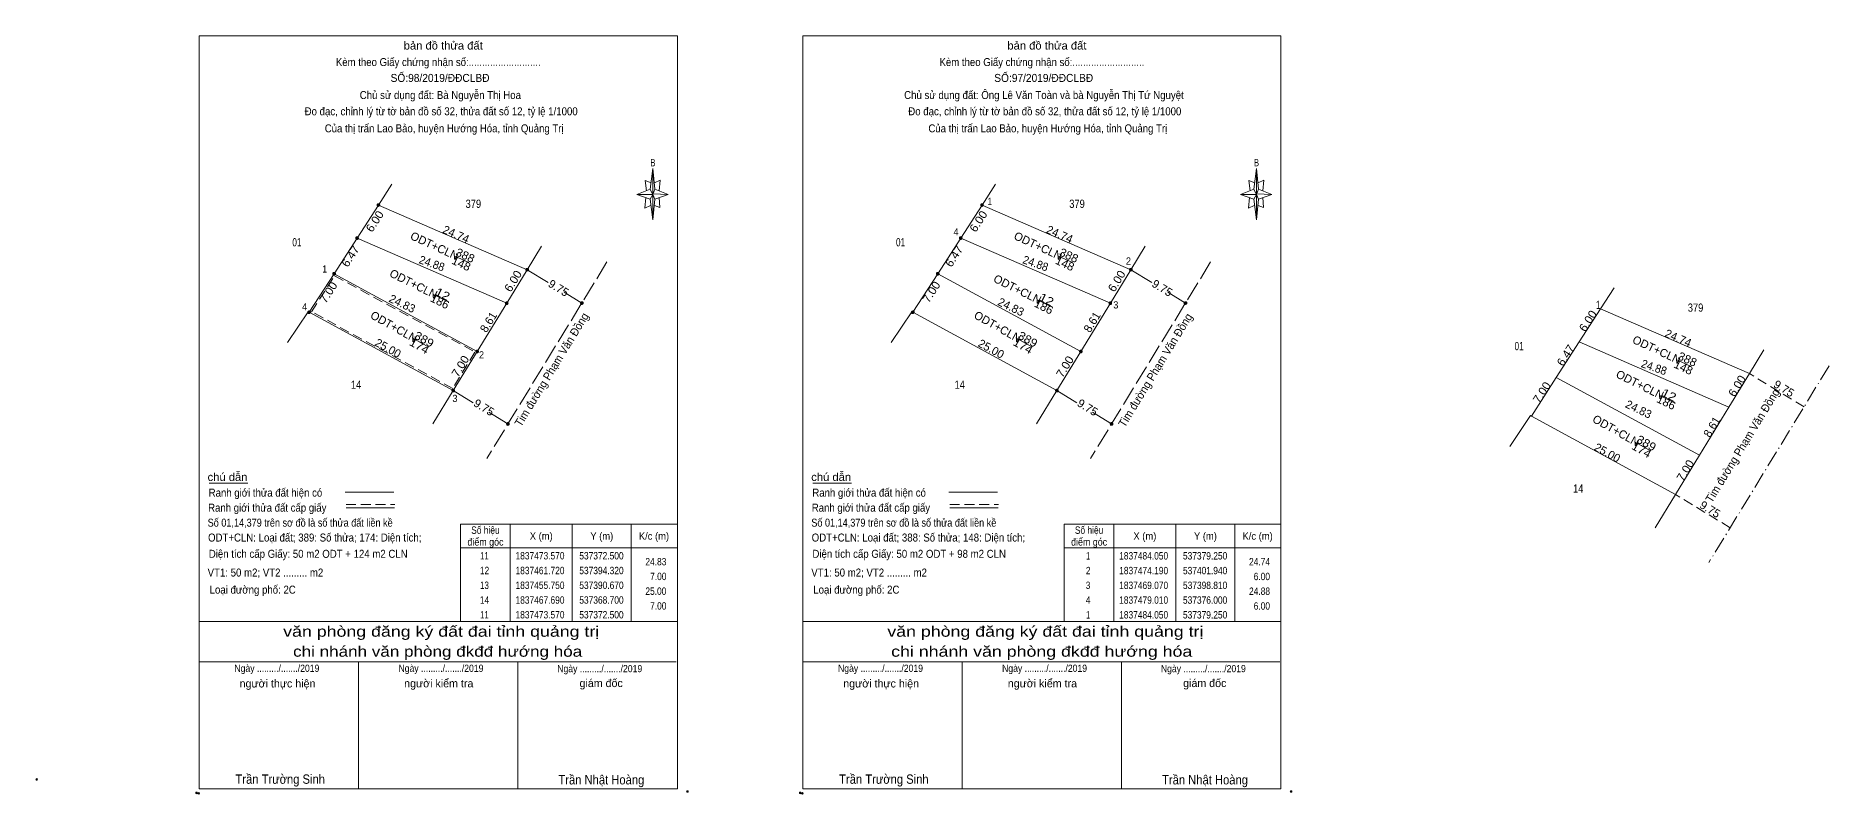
# Model space of a CAD drawing. Header units: metres. Extents: x 536804 to 537414, y 1837393 to 1837535.
# Drawn here: x 537140.8 to 537414.1, y 1837410 to 1837525.7 of the extents above; entities that cross this region are included whole.
import ezdxf
from ezdxf.enums import TextEntityAlignment as Align

# ---------------------------------------------------------------- set-up
doc = ezdxf.new("R2010")
doc.units = ezdxf.units.M
doc.header["$LTSCALE"] = 0.5
doc.header["$PDMODE"] = 32
doc.header["$PDSIZE"] = 0.25
for name, pattern in [('DOT_DASHED', [7.7, 5, -1.2, 0.3, -1.2]), ('LONG_DASHED', [7.5, 6, -1.5]), ('MEDIUM_DASHED', [4.5, 3, -1.5])]:
    doc.linetypes.add(name, pattern=pattern)
for name, color, linetype, lineweight in [('17', 7, 'MEDIUM_DASHED', 13), ('5', 7, 'Continuous', 13), ('6', 7, 'Continuous', 13), ('63', 7, 'Continuous', 13), ('7', 7, 'Continuous', 13)]:
    doc.layers.add(name, color=color, linetype=linetype, lineweight=lineweight)

msp = doc.modelspace()

# ---------------------------------------------------------------- hatches: boundary and pattern name
at = {"layer": '17'}
for points in [[(537193.16, 1837499.89, 1), (537192.76, 1837499.89, 1)], [(537285.17, 1837499.89, 1), (537284.77, 1837499.89, 1)], [(537189.91, 1837494.85, 1), (537189.51, 1837494.85, 1)], [(537281.92, 1837494.85, 1), (537281.52, 1837494.85, 1)], [(537186.41, 1837489.41, 1), (537186.01, 1837489.41, 1)], [(537215.85, 1837490.03, 1), (537215.45, 1837490.03, 1)], [(537278.42, 1837489.41, 1), (537278.02, 1837489.41, 1)], [(537307.86, 1837490.03, 1), (537307.46, 1837490.03, 1)], [(537182.61, 1837483.53, 1), (537182.21, 1837483.53, 1)], [(537212.72, 1837484.91, 1), (537212.32, 1837484.91, 1)], [(537224.18, 1837484.94, 1), (537223.78, 1837484.94, 1)], [(537274.62, 1837483.53, 1), (537274.22, 1837483.53, 1)], [(537304.73, 1837484.91, 1), (537304.33, 1837484.91, 1)], [(537316.19, 1837484.94, 1), (537315.79, 1837484.94, 1)], [(537208.23, 1837477.56, 1), (537207.83, 1837477.56, 1)], [(537300.24, 1837477.56, 1), (537299.84, 1837477.56, 1)], [(537204.58, 1837471.59, 1), (537204.18, 1837471.59, 1)], [(537296.59, 1837471.59, 1), (537296.19, 1837471.59, 1)], [(537212.91, 1837466.5, 1), (537212.51, 1837466.5, 1)], [(537304.92, 1837466.5, 1), (537304.52, 1837466.5, 1)]]:
    msp.add_hatch(color=256, dxfattribs=at).paths.add_polyline_path(points)

# ---------------------------------------------------------------- linework, layer by layer
at = {"layer": '17', "linetype": 'Continuous'}
for p, q in [((537189.71, 1837494.85), (537212.52, 1837484.91)), ((537281.72, 1837494.85), (537304.53, 1837484.91)), ((537186.21, 1837489.41), (537208.03, 1837477.56)), ((537278.22, 1837489.41), (537300.04, 1837477.56)), ((537376, 1837479.01), (537398.81, 1837469.07)), ((537372.5, 1837473.57), (537394.32, 1837461.72)), ((537167.19, 1837457.47), (537173.05, 1837457.47)), ((537259.2, 1837457.47), (537265.06, 1837457.47))]:
    msp.add_line(p, q, dxfattribs=at)
at = {"layer": '17'}
msp.add_lwpolyline([(537186.29, 1837489.08), (537207.68, 1837477.47), (537204.29, 1837471.92), (537182.77, 1837483.62)], close=True, dxfattribs=at)
for centre in [(537192.96, 1837499.89), (537284.97, 1837499.89), (537189.71, 1837494.85), (537281.72, 1837494.85), (537186.21, 1837489.41), (537215.65, 1837490.03), (537278.22, 1837489.41), (537307.66, 1837490.03), (537182.41, 1837483.53), (537212.52, 1837484.91), (537223.98, 1837484.94), (537274.42, 1837483.53), (537304.53, 1837484.91), (537315.99, 1837484.94), (537208.03, 1837477.56), (537300.04, 1837477.56), (537204.38, 1837471.59), (537296.39, 1837471.59), (537212.71, 1837466.5), (537304.72, 1837466.5)]:
    msp.add_circle(centre, 0.2, dxfattribs=at)
at = {"layer": '5'}
for p, q in [((537234.38, 1837502.32), (537234.79, 1837505.48)), ((537326.39, 1837502.32), (537326.8, 1837505.48)), ((537234.38, 1837500.78), (537232.36, 1837501.51)), ((537235.11, 1837500.78), (537234.79, 1837497.62)), ((537235.11, 1837502.32), (537237.13, 1837501.51)), ((537235.76, 1837501.03), (537235.84, 1837499.49)), ((537326.39, 1837500.78), (537324.37, 1837501.51)), ((537327.12, 1837500.78), (537326.8, 1837497.62)), ((537327.12, 1837502.32), (537329.14, 1837501.51)), ((537327.77, 1837501.03), (537327.85, 1837499.49)), ((537235.84, 1837499.49), (537235.03, 1837499.81)), ((537327.85, 1837499.49), (537327.04, 1837499.81)), ((537165.63, 1837436.35), (537238.53, 1837436.35)), ((537257.64, 1837436.35), (537330.54, 1837436.35)), ((537165.63, 1837430.2), (537238.37, 1837430.2)), ((537165.63, 1837430.2), (537238.37, 1837430.2)), ((537165.63, 1837430.2), (537238.37, 1837430.2)), ((537189.93, 1837410.84), (537189.93, 1837430.2)), ((537214.23, 1837410.84), (537214.23, 1837430.2)), ((537257.64, 1837430.2), (537330.38, 1837430.2)), ((537257.64, 1837430.2), (537330.38, 1837430.2)), ((537257.64, 1837430.2), (537330.38, 1837430.2)), ((537281.94, 1837410.84), (537281.94, 1837430.2)), ((537306.24, 1837410.84), (537306.24, 1837430.2))]:
    msp.add_line(p, q, dxfattribs=at)
for points in [[(537165.63, 1837525.7), (537238.53, 1837525.7), (537238.53, 1837410.84), (537165.63, 1837410.84)], [(537257.64, 1837525.7), (537330.54, 1837525.7), (537330.54, 1837410.84), (537257.64, 1837410.84)], [(537234.79, 1837505.48), (537235.11, 1837502.32), (537234.79, 1837501.51)], [(537326.8, 1837505.48), (537327.12, 1837502.32), (537326.8, 1837501.51)], [(537234.79, 1837501.51), (537232.36, 1837501.51), (537234.38, 1837502.32), (537235.11, 1837500.78), (537237.13, 1837501.51), (537234.79, 1837501.59)], [(537234.79, 1837501.51), (537234.79, 1837497.62), (537234.38, 1837500.78)], [(537326.8, 1837501.51), (537324.37, 1837501.51), (537326.39, 1837502.32), (537327.12, 1837500.78), (537329.14, 1837501.51), (537326.8, 1837501.59)], [(537326.8, 1837501.51), (537326.8, 1837497.62), (537326.39, 1837500.78)]]:
    msp.add_lwpolyline(points, close=True, dxfattribs=at)
for points in [[(537234.54, 1837503.29), (537233.65, 1837503.62), (537233.81, 1837502.08)], [(537235.03, 1837503.29), (537235.92, 1837503.7), (537235.76, 1837502.08)], [(537326.55, 1837503.29), (537325.66, 1837503.62), (537325.82, 1837502.08)], [(537327.04, 1837503.29), (537327.93, 1837503.7), (537327.77, 1837502.08)], [(537234.79, 1837501.51), (537234.38, 1837502.32), (537232.36, 1837501.51)], [(537233.73, 1837501.03), (537233.57, 1837499.41), (537234.46, 1837499.81)], [(537234.79, 1837501.51), (537235.11, 1837500.78), (537237.13, 1837501.51)], [(537326.8, 1837501.51), (537326.39, 1837502.32), (537324.37, 1837501.51)], [(537325.74, 1837501.03), (537325.58, 1837499.41), (537326.47, 1837499.81)], [(537326.8, 1837501.51), (537327.12, 1837500.78), (537329.14, 1837501.51)], [(537238.53, 1837410.84), (537165.63, 1837410.84), (537165.63, 1837430.2)], [(537330.54, 1837410.84), (537257.64, 1837410.84), (537257.64, 1837430.2)]]:
    msp.add_lwpolyline(points, dxfattribs=at)
for p in [(537165.25, 1837410.22), (537165.58, 1837410.15), (537257.26, 1837410.22), (537257.59, 1837410.15)]:
    msp.add_point(p, dxfattribs=at)
at = {"layer": '6'}
for p, q in [((537187.92, 1837456.07), (537195.33, 1837456.07)), ((537188.04, 1837453.69), (537195.44, 1837453.69)), ((537279.93, 1837456.07), (537287.34, 1837456.07)), ((537280.05, 1837453.69), (537287.45, 1837453.69))]:
    msp.add_line(p, q, dxfattribs=at)
at = {"layer": '6', "linetype": 'MEDIUM_DASHED'}
for p, q in [((537188.04, 1837454.19), (537195.49, 1837454.19)), ((537280.05, 1837454.19), (537287.5, 1837454.19))]:
    msp.add_line(p, q, dxfattribs=at)
at = {"layer": '6'}
for p in [(537140.88, 1837412.27), (537240.07, 1837410.43), (537332.08, 1837410.43)]:
    msp.add_point(p, dxfattribs=at)
at = {"layer": '63'}
for p, q in [((537213.06, 1837451.2), (537213.06, 1837436.35)), ((537222.51, 1837451.2), (537222.51, 1837436.35)), ((537231.51, 1837451.2), (537231.51, 1837436.35)), ((537305.07, 1837451.19), (537305.07, 1837436.35)), ((537314.52, 1837451.19), (537314.52, 1837436.35)), ((537323.52, 1837451.19), (537323.52, 1837436.35)), ((537205.5, 1837447.6), (537238.53, 1837447.6)), ((537297.51, 1837447.59), (537330.54, 1837447.59))]:
    msp.add_line(p, q, dxfattribs=at)
for points in [[(537205.5, 1837451.2), (537238.53, 1837451.2), (537238.53, 1837436.35), (537205.5, 1837436.35)], [(537297.51, 1837451.19), (537330.54, 1837451.19), (537330.54, 1837436.35), (537297.51, 1837436.35)]]:
    msp.add_lwpolyline(points, close=True, dxfattribs=at)
at = {"layer": '7'}
for p, q in [((537192.96, 1837499.89), (537195.02, 1837503.08)), ((537284.97, 1837499.89), (537287.03, 1837503.08)), ((537189.71, 1837494.85), (537192.96, 1837499.89)), ((537215.65, 1837490.03), (537192.96, 1837499.89)), ((537281.72, 1837494.85), (537284.97, 1837499.89)), ((537307.66, 1837490.03), (537284.97, 1837499.89)), ((537204.5, 1837492.16), (537206.77, 1837491.11)), ((537215.65, 1837490.03), (537217.85, 1837493.63)), ((537296.51, 1837492.16), (537298.78, 1837491.11)), ((537307.66, 1837490.03), (537309.86, 1837493.63)), ((537212.52, 1837484.91), (537215.65, 1837490.03)), ((537218.83, 1837488.09), (537215.65, 1837490.03)), ((537304.53, 1837484.91), (537307.66, 1837490.03)), ((537310.84, 1837488.09), (537307.66, 1837490.03)), ((537223.98, 1837484.94), (537221.29, 1837486.59)), ((537315.99, 1837484.94), (537313.3, 1837486.59)), ((537379.25, 1837484.05), (537381.31, 1837487.24)), ((537179.12, 1837478.9), (537182.26, 1837483.61)), ((537182.41, 1837483.53), (537182.26, 1837483.61)), ((537201.25, 1837486.29), (537203.49, 1837485.17)), ((537271.13, 1837478.9), (537274.27, 1837483.61)), ((537274.42, 1837483.53), (537274.27, 1837483.61)), ((537293.3, 1837485.47), (537295.54, 1837484.35)), ((537376, 1837479.01), (537379.25, 1837484.05)), ((537401.94, 1837474.19), (537379.25, 1837484.05)), ((537182.41, 1837483.53), (537204.38, 1837471.59)), ((537274.42, 1837483.53), (537296.39, 1837471.59)), ((537198.13, 1837479.63), (537200.31, 1837478.4)), ((537290.14, 1837479.63), (537292.32, 1837478.4)), ((537390.79, 1837476.32), (537393.06, 1837475.27)), ((537401.94, 1837474.19), (537404.14, 1837477.79)), ((537398.81, 1837469.07), (537401.94, 1837474.19)), ((537201.27, 1837466.5), (537204.38, 1837471.59)), ((537207.42, 1837469.73), (537204.38, 1837471.59)), ((537293.28, 1837466.5), (537296.39, 1837471.59)), ((537299.43, 1837469.73), (537296.39, 1837471.59)), ((537388.18, 1837470.91), (537390.42, 1837469.79)), ((537212.71, 1837466.5), (537209.8, 1837468.27)), ((537304.72, 1837466.5), (537301.81, 1837468.27)), ((537365.41, 1837463.06), (537368.55, 1837467.77)), ((537368.7, 1837467.69), (537368.55, 1837467.77)), ((537368.7, 1837467.69), (537390.67, 1837455.75)), ((537384.42, 1837463.79), (537386.6, 1837462.56)), ((537387.56, 1837450.66), (537390.67, 1837455.75))]:
    msp.add_line(p, q, dxfattribs=at)
at = {"layer": '7', "linetype": 'LONG_DASHED'}
for p, q in [((537227.8, 1837491.21), (537209.48, 1837461.21)), ((537319.81, 1837491.21), (537301.49, 1837461.21))]:
    msp.add_line(p, q, dxfattribs=at)
at = {"layer": '7', "linetype": 'DOT_DASHED'}
msp.add_line((537414.09, 1837475.37), (537395.77, 1837445.37), dxfattribs=at)
at = {"layer": '7', "linetype": 'MEDIUM_DASHED'}
for p, q in [((537410.27, 1837469.1), (537401.94, 1837474.19)), ((537399, 1837450.66), (537390.67, 1837455.75))]:
    msp.add_line(p, q, dxfattribs=at)
at = {"layer": '7'}
for points in [[(537182.41, 1837483.53), (537186.21, 1837489.41), (537189.71, 1837494.85)], [(537274.42, 1837483.53), (537278.22, 1837489.41), (537281.72, 1837494.85)], [(537204.38, 1837471.59), (537208.03, 1837477.56), (537212.52, 1837484.91)], [(537296.39, 1837471.59), (537300.04, 1837477.56), (537304.53, 1837484.91)], [(537368.7, 1837467.69), (537372.5, 1837473.57), (537376, 1837479.01)], [(537390.67, 1837455.75), (537394.32, 1837461.72), (537398.81, 1837469.07)]]:
    msp.add_lwpolyline(points, dxfattribs=at)

# ---------------------------------------------------------------- texts
at = {"layer": '5'}
for s, height, width, p in [('bản đồ thửa đất', 1.215, 1.05, (537202.85, 1837523.61)), ('bản đồ thửa đất', 1.215, 1.05, (537294.86, 1837523.61)), ('Kèm theo Giấy chứng nhận số:...........................', 1.215, 0.9, (537202.09, 1837521.09)), ('Kèm theo Giấy chứng nhận số:...........................', 1.215, 0.9, (537294.1, 1837521.09)), ('SỐ:98/2019/ĐĐCLBĐ', 1.22, 0.95, (537202.365, 1837518.67)), ('SỐ:97/2019/ĐĐCLBĐ', 1.22, 0.95, (537294.375, 1837518.67)), ('Chủ sử dụng đất: Bà Nguyễn Thị Hoa', 1.22, 0.9, (537202.405, 1837516.06)), ('Chủ sử dụng đất: Ông Lê Văn Toàn và bà Nguyễn Thị Tứ Nguyệt', 1.22, 0.9, (537294.41, 1837516.06)), ('Đo đạc, chỉnh lý từ tờ bản đồ số 32, thửa đất số 12, tỷ lệ 1/1000 ', 1.22, 0.9, (537202.735, 1837513.58)), ('Đo đạc, chỉnh lý từ tờ bản đồ số 32, thửa đất số 12, tỷ lệ 1/1000 ', 1.22, 0.9, (537294.745, 1837513.58)), ('Của thị trấn Lao Bảo, huyện Hướng Hóa, tỉnh Quảng Trị', 1.215, 0.9, (537202.99, 1837510.98)), ('Của thị trấn Lao Bảo, huyện Hướng Hóa, tỉnh Quảng Trị', 1.215, 0.9, (537295, 1837510.98)), ('B', 1.116, 0.75, (537234.805, 1837505.8)), ('B', 1.116, 0.75, (537326.81, 1837505.8)), ('văn phòng đăng ký đất đai tỉnh quảng trị', 1.62, 1.25, (537202.54, 1837434.04)), ('văn phòng đăng ký đất đai tỉnh quảng trị', 1.62, 1.25, (537294.625, 1837434.04)), ('chi nhánh văn phòng đkđđ hướng hóa', 1.62, 1.2, (537201.995, 1837430.99)), ('chi nhánh văn phòng đkđđ hướng hóa', 1.62, 1.25, (537294.07, 1837430.99)), ('Ngày ........./......./2019', 1.094, 0.9, (537177.49, 1837428.68)), ('Ngày ........./......./2019', 1.094, 0.9, (537202.5, 1837428.68)), ('Ngày ........./......./2019', 1.094, 0.9, (537226.7, 1837428.63)), ('Ngày ........./......./2019', 1.094, 0.9, (537269.5, 1837428.68)), ('Ngày ........./......./2019', 1.094, 0.9, (537294.505, 1837428.68)), ('Ngày ........./......./2019', 1.094, 0.9, (537318.705, 1837428.63)), ('Trần Trường Sinh', 1.417, 0.9, (537178, 1837411.61)), ('Trần Nhật Hoàng', 1.417, 0.9, (537226.95, 1837411.51)), ('Trần Trường Sinh', 1.417, 0.9, (537270.01, 1837411.61)), ('Trần Nhật Hoàng', 1.417, 0.9, (537318.96, 1837411.51))]:
    msp.add_text(s, height=height, dxfattribs=dict(at, width=width)).set_placement(p, align=Align.CENTER)
for s, p in [('người thực hiện', (537177.59, 1837426.3)), ('người kiểm tra', (537202.165, 1837426.32)), ('giám đốc', (537226.92, 1837426.36)), ('người thực hiện', (537269.595, 1837426.3)), ('người kiểm tra', (537294.175, 1837426.32)), ('giám đốc', (537318.925, 1837426.36))]:
    msp.add_text(s, height=1.215, dxfattribs=at).set_placement(p, align=Align.CENTER)
at = {"layer": '6'}
for s, height, width, p in [('chú dẫn', 1.215, 1.05, (537166.93, 1837457.8)), ('chú dẫn', 1.215, 1.05, (537258.94, 1837457.8)), ('Ranh giới thửa đất hiện có ', 1.215, 0.9, (537167.1, 1837455.41)), ('Ranh giới thửa đất hiện có ', 1.215, 0.9, (537259.11, 1837455.41)), ('Ranh giới thửa đất cấp giấy', 1.215, 0.9, (537167.01, 1837453.12)), ('Ranh giới thửa đất cấp giấy', 1.215, 0.9, (537259.02, 1837453.12)), ('Số 01,14,379 trên sơ đồ là số thửa đất liền kề', 1.22, 0.85, (537166.94, 1837450.83)), ('Số 01,14,379 trên sơ đồ là số thửa đất liền kề', 1.22, 0.85, (537258.95, 1837450.83)), ('ODT+CLN: Loại đất; 389: Số thửa; 174: Diện tích;', 1.22, 0.9, (537167, 1837448.56)), ('ODT+CLN: Loại đất; 388: Số thửa; 148: Diện tích;', 1.22, 0.9, (537259.01, 1837448.56)), ('Diện tích cấp Giấy: 50 m2 ODT + 124 m2 CLN', 1.22, 0.9, (537167.11, 1837446.08)), ('Diện tích cấp Giấy: 50 m2 ODT + 98 m2 CLN', 1.22, 0.9, (537259.12, 1837446.08)), ('VT1: 50 m2; VT2 ......... m2', 1.22, 0.9, (537166.94, 1837443.22)), ('VT1: 50 m2; VT2 ......... m2', 1.22, 0.9, (537258.95, 1837443.22)), ('Loại đường phố: 2C', 1.22, 0.9, (537167.24, 1837440.61)), ('Loại đường phố: 2C', 1.22, 0.9, (537259.25, 1837440.61))]:
    msp.add_text(s, height=height, dxfattribs=dict(at, width=width)).set_placement(p)
at = {"layer": '63'}
for s, height, width, p in [(' 1', 1.1, 0.9, (537286.53, 1837499.89)), (' 4', 1.1, 0.95, (537281.4, 1837495.25)), (' 2', 1.1, 0.95, (537307.68, 1837490.8)), (' 1', 1.1, 0.9, (537185.15, 1837489.59)), (' 4', 1.1, 0.95, (537182.1, 1837483.82)), (' 3', 1.1, 0.95, (537305.75, 1837484.11)), (' 1', 1.25, 0.75, (537379.25, 1837484.05)), (' 2', 1.1, 0.95, (537209.07, 1837476.49)), (' 3', 1.1, 0.95, (537205.02, 1837469.84)), ('24.83', 1.125, 0.85, (537236.86, 1837444.93)), ('24.74', 1.125, 0.85, (537328.87, 1837444.92)), ('7.00', 1.125, 0.85, (537236.87, 1837442.68)), ('6.00', 1.125, 0.85, (537328.87, 1837442.67)), ('25.00', 1.125, 0.85, (537236.86, 1837440.43)), ('24.88', 1.125, 0.85, (537328.87, 1837440.42)), ('7.00', 1.125, 0.85, (537236.87, 1837438.18)), ('6.00', 1.125, 0.85, (537328.87, 1837438.17))]:
    msp.add_text(s, height=height, dxfattribs=dict(at, width=width)).set_placement(p, align=Align.RIGHT)
for s, rotation, width, p in [('6.00', 57.184, 1.05, (537192.9378, 1837497.0663)), ('6.00', 57.184, 1.05, (537284.9478, 1837497.0663)), ('6.47', 57.243, 1.05, (537189.223, 1837491.7368)), ('24.88', 340.951, 0.95, (537200.916, 1837490.3953)), ('24.88', 340.951, 0.95, (537200.916, 1837490.3953)), ('6.47', 57.243, 1.05, (537281.233, 1837491.7368)), ('24.88', 340.951, 0.95, (537292.926, 1837490.3953)), ('24.88', 340.951, 0.95, (537292.926, 1837490.3953)), ('6.00', 58.561, 1.05, (537214.0217, 1837487.964)), ('6.00', 58.561, 1.05, (537306.0317, 1837487.964)), ('7.00', 57.127, 1.05, (537185.8696, 1837486.2258)), ('7.00', 57.127, 1.05, (537277.7796, 1837486.2958)), ('6.00', 57.184, 1.05, (537377.841, 1837481.8713)), ('6.47', 57.243, 1.05, (537374.463, 1837476.6268)), ('7.00', 58.559, 1.05, (537205.9918, 1837474.9841)), ('7.00', 58.559, 1.05, (537298.1418, 1837474.914)), ('24.88', 340.951, 0.95, (537387.206, 1837474.5553)), ('24.88', 340.951, 0.95, (537387.206, 1837474.5553)), ('7.00', 57.127, 1.05, (537370.8228, 1837470.9708)), ('6.00', 58.561, 1.05, (537400.5847, 1837471.969)), ('7.00', 58.559, 1.05, (537392.7048, 1837459.079))]:
    msp.add_text(s, height=1.25, rotation=rotation, dxfattribs=dict(at, width=width)).set_placement(p, align=Align.CENTER)
for s, rotation, p in [('24.74', 336.513, (537204.5509, 1837494.8596)), ('24.74', 336.513, (537296.5609, 1837494.8596)), ('24.83', 334.395, (537196.3299, 1837484.2891)), ('24.83', 334.395, (537289.1199, 1837483.7891)), ('8.61', 58.58, (537210.2744, 1837481.7042)), ('8.61', 58.58, (537302.2844, 1837481.7042)), ('24.74', 336.513, (537390.8409, 1837479.0196)), ('25.00', 331.477, (537194.1316, 1837477.512)), ('25.00', 331.477, (537286.0716, 1837477.402)), ('24.83', 334.395, (537384.7799, 1837468.1791)), ('24.83', 334.395, (537384.7799, 1837468.1791)), ('8.61', 58.58, (537396.7544, 1837465.7242)), ('25.00', 331.477, (537379.9816, 1837461.562))]:
    msp.add_text(s, height=1.25, rotation=rotation, dxfattribs=at).set_placement(p, align=Align.CENTER)
for s, width, p in [('Số hiệu', 0.85, (537209.28, 1837449.74)), ('Số hiệu', 0.85, (537301.29, 1837449.74)), ('điểm góc', 0.9, (537209.285, 1837447.94)), ('X (m)', 0.95, (537217.785, 1837448.84)), ('Y (m)', 0.95, (537227.015, 1837448.84)), ('K/c (m)', 0.95, (537234.97, 1837448.84)), ('điểm góc', 0.9, (537301.295, 1837447.94)), ('X (m)', 0.95, (537309.795, 1837448.84)), ('Y (m)', 0.95, (537319.025, 1837448.84)), ('K/c (m)', 0.95, (537326.98, 1837448.84)), (' 11', 0.8, (537208.965, 1837445.83)), ('1837473.570', 0.85, (537217.6, 1837445.83)), ('537372.500', 0.85, (537226.965, 1837445.83)), (' 1', 0.75, (537300.975, 1837445.82)), ('1837484.050', 0.85, (537309.61, 1837445.82)), ('537379.250', 0.85, (537318.975, 1837445.82)), (' 12', 0.85, (537208.965, 1837443.58)), ('1837461.720', 0.85, (537217.6, 1837443.58)), ('537394.320', 0.85, (537226.965, 1837443.58)), (' 2', 0.85, (537300.975, 1837443.57)), ('1837474.190', 0.85, (537309.61, 1837443.57)), ('537401.940', 0.85, (537318.975, 1837443.57)), (' 14', 0.85, (537208.965, 1837439.08)), (' 13', 0.8, (537208.965, 1837441.33)), ('1837455.750', 0.85, (537217.6, 1837441.33)), ('1837467.690', 0.85, (537217.6, 1837439.08)), ('537390.670', 0.85, (537226.965, 1837441.33)), ('537368.700', 0.85, (537226.965, 1837439.08)), (' 4', 0.85, (537300.965, 1837439.07)), (' 3', 0.8, (537300.965, 1837441.32)), ('1837469.070', 0.85, (537309.61, 1837441.32)), ('1837479.010', 0.85, (537309.61, 1837439.07)), ('537398.810', 0.85, (537318.975, 1837441.32)), ('537376.000', 0.85, (537318.975, 1837439.07)), (' 11', 0.8, (537208.965, 1837436.83)), ('1837473.570', 0.85, (537217.6, 1837436.83)), ('537372.500', 0.85, (537226.965, 1837436.83)), (' 1', 0.75, (537300.975, 1837436.82)), ('1837484.050', 0.85, (537309.61, 1837436.82)), ('537379.250', 0.85, (537318.975, 1837436.82))]:
    msp.add_text(s, height=1.125, dxfattribs=dict(at, width=width)).set_placement(p, align=Align.CENTER)
at = {"layer": '7'}
for s, width, p in [('379', 0.85, (537207.44, 1837499.46)), ('379', 0.85, (537299.45, 1837499.46)), ('01', 0.75, (537180.545, 1837493.59)), ('01', 0.75, (537272.555, 1837493.59)), ('379', 0.85, (537393.73, 1837483.62)), ('01', 0.75, (537366.835, 1837477.75)), ('14', 0.85, (537189.555, 1837471.86)), ('14', 0.85, (537281.565, 1837471.86)), ('14', 0.85, (537375.845, 1837456.02))]:
    msp.add_text(s, height=1.25, dxfattribs=dict(at, width=width)).set_placement(p, align=Align.CENTER)
for s, height, rotation, p in [('ODT+CLN', 1.25, 335.074, (537201.2516, 1837493.0969)), ('ODT+CLN', 1.25, 335.074, (537293.2616, 1837493.0969)), ('ODT+CLN', 1.25, 333.477, (537198.0459, 1837487.3103)), ('ODT+CLN', 1.25, 333.477, (537290.0959, 1837486.4903)), ('9.75', 1.25, 328.573, (537220.1041, 1837486.7009)), ('9.75', 1.25, 328.573, (537312.1141, 1837486.7009)), ('ODT+CLN', 1.249, 330.576, (537195.0181, 1837480.7901)), ('ODT+CLN', 1.25, 330.576, (537287.0281, 1837480.7901)), ('ODT+CLN', 1.25, 335.074, (537387.5416, 1837477.2569)), ('ODT+CLN', 1.25, 333.477, (537384.9759, 1837471.9303)), ('9.75', 1.25, 328.573, (537406.8741, 1837471.3609)), ('9.75', 1.25, 328.573, (537208.7341, 1837468.4809)), ('9.75', 1.25, 328.573, (537300.7441, 1837468.4809)), ('ODT+CLN', 1.25, 330.576, (537381.3081, 1837464.9501)), ('9.75', 1.25, 328.573, (537395.6241, 1837452.9409))]:
    msp.add_text(s, height=height, rotation=rotation, dxfattribs=at).set_placement(p, align=Align.CENTER)
for s, rotation, width, p in [('148', 335.074, 1.05, (537205.3316, 1837490.3811)), ('388', 335.074, 1.05, (537205.9416, 1837491.6411)), ('148', 335.074, 1.05, (537297.3416, 1837490.3811)), ('388', 335.074, 1.05, (537297.9516, 1837491.6411)), ('12', 333.477, 1.2, (537202.4759, 1837485.7479)), ('186', 333.477, 1.05, (537202.0559, 1837484.6183)), ('186', 333.477, 1.05, (537294.1059, 1837483.7983)), ('12', 333.477, 1.2, (537294.5259, 1837484.9279)), ('Tim đường Phạm Văn Đồng', 58.583, 0.95, (537219.906, 1837474.4692)), ('Tim đường Phạm Văn Đồng', 58.583, 0.95, (537311.926, 1837474.3792)), ('174', 330.576, 1.1, (537198.9031, 1837477.8368)), ('389', 330.576, 1.1, (537199.6331, 1837478.8625)), ('174', 330.576, 1.1, (537290.9131, 1837477.8369)), ('389', 330.576, 1.1, (537291.6431, 1837478.8625)), ('148', 335.074, 1.05, (537391.6216, 1837474.5411)), ('388', 335.074, 1.05, (537392.2316, 1837475.8011)), ('186', 333.477, 1.05, (537388.9859, 1837469.2383)), ('12', 333.477, 1.2, (537389.4059, 1837470.3679)), ('Tim đường Phạm Văn Đồng', 58.583, 0.95, (537401.416, 1837462.8692)), ('389', 330.576, 1.1, (537385.923, 1837463.0225)), ('174', 330.576, 1.1, (537385.193, 1837461.9969))]:
    msp.add_text(s, height=1.25, rotation=rotation, dxfattribs=dict(at, width=width)).set_placement(p, align=Align.CENTER)

doc.saveas('drawing.dxf')
